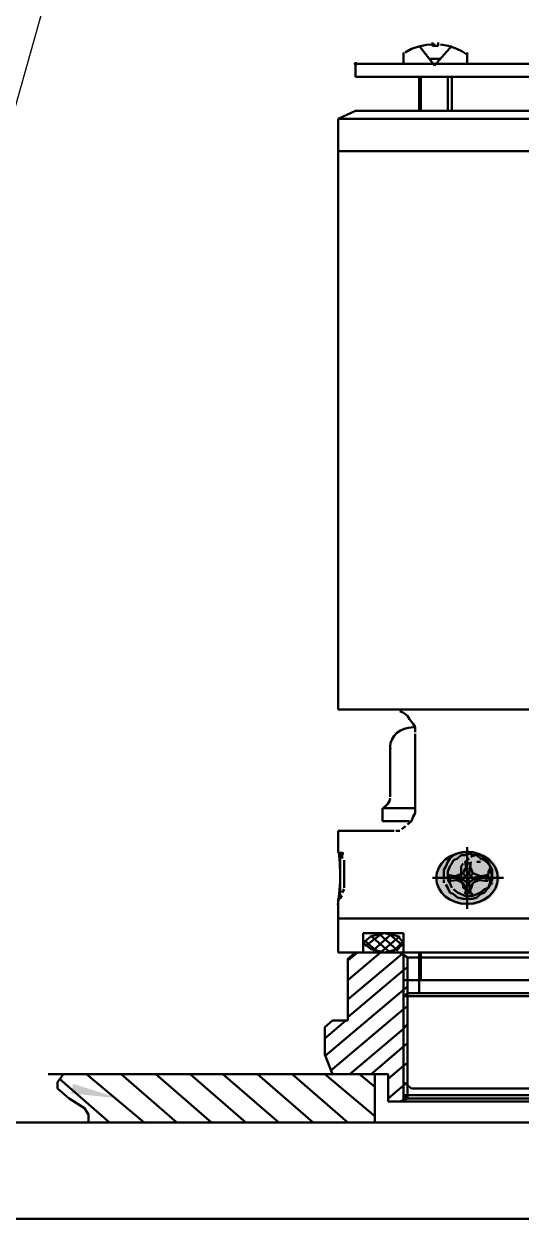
# Model space of a CAD drawing. Header units: millimetres. Extents: x 8981 to 59433, y 5244 to 14154.
# Drawn here: x 12176.3 to 12238.2, y 12409.3 to 12559.9 of the extents above; entities that cross this region are included whole.
import ezdxf

# ---------------------------------------------------------------- set-up
doc = ezdxf.new("R2010")
doc.units = ezdxf.units.MM
doc.layers.add('1实线层', color=7, linetype='Continuous', lineweight=30)
doc.layers.add('铁心', color=3, linetype='Continuous', lineweight=0)
doc.layers.add('4标注层', color=3, linetype='Continuous')
doc.layers.add('6细线层', color=4, linetype='Continuous')
doc.styles.get("Standard").update_dxf_attribs({"font": 'gbenor.shx', "bigfont": 'gbcbig.shx'})
doc.dimstyles.new('1-20英寸竖', dxfattribs={"dimscale": 20, "dimtxt": 3.5, "dimasz": 2.5, "dimexe": 1.5, "dimexo": 1, "dimgap": 0.5, "dimtad": 1, "dimdec": 0, "dimrnd": 1e-09, "dimzin": 12, "dimdsep": 46, "dimtxsty": 'Standard', "dimsah": 1, "dimcen": 0.09, "dimclrt": 1, "dimadec": 0, "dimazin": 3, "dimtfac": 1, "dimtdec": 0, "dimtofl": 0, "dimtmove": 0, "dimatfit": 3, "dimfxl": 0, "dimfrac": 2, "dimtolj": 1, "dimtzin": 12, "dimarcsym": 0})

# ---------------------------------------------------------------- blocks, each defined once
blk = doc.blocks.new('G$CAF17C028')
at = {"layer": '1实线层', "transparency": 33554559}
h = blk.add_hatch(color=7, dxfattribs=at)
edge = h.paths.add_edge_path(flags=16)
edge.add_arc((-29.96, 132.09), 0.24, 0, 360)
for points in [[(-24.71, 51.56), (-24.67, 51.56), (-24.67, 51.53), (-24.71, 51.53)], [(-22.55, 48.73), (-22.51, 48.73), (-22.51, 48.7), (-22.55, 48.7)], [(-24.95, 36.4), (-24.91, 36.4), (-24.91, 36.37), (-24.95, 36.37)], [(-24.23, 36.6), (-24.19, 36.6), (-24.19, 36.57), (-24.23, 36.57)], [(-23.51, 37.21), (-23.47, 37.21), (-23.47, 37.18), (-23.51, 37.18)], [(-23.03, 37.62), (-22.99, 37.62), (-22.99, 37.58), (-23.03, 37.58)], [(-31.9, 33.37), (-31.86, 33.37), (-31.86, 33.34), (-31.9, 33.34)], [(-31.66, 33.57), (-31.62, 33.57), (-31.62, 33.54), (-31.66, 33.54)], [(-31.66, 33.37), (-31.62, 33.37), (-31.62, 33.34), (-31.66, 33.34)], [(-15.12, 33.37), (-15.08, 33.37), (-15.08, 33.34), (-15.12, 33.34)], [(-15.12, 33.37), (-15.08, 33.37), (-15.08, 33.34), (-15.12, 33.34)], [(-31.66, 32.97), (-31.62, 32.97), (-31.62, 32.93), (-31.66, 32.93)], [(-16.56, 32.36), (-16.52, 32.36), (-16.52, 32.33), (-16.56, 32.33)], [(-15.84, 32.97), (-15.8, 32.97), (-15.8, 32.93), (-15.84, 32.93)], [(-15.6, 32.16), (-15.56, 32.16), (-15.56, 32.12), (-15.6, 32.12)], [(-15.6, 31.96), (-15.56, 31.96), (-15.56, 31.92), (-15.6, 31.92)], [(-15.36, 32.16), (-15.32, 32.16), (-15.32, 32.12), (-15.36, 32.12)], [(-15.12, 32.36), (-15.08, 32.36), (-15.08, 32.33), (-15.12, 32.33)], [(-14.4, 32.56), (-14.37, 32.56), (-14.37, 32.53), (-14.4, 32.53)], [(-14.16, 32.56), (-14.13, 32.56), (-14.13, 32.53), (-14.16, 32.53)], [(-13.92, 32.56), (-13.89, 32.56), (-13.89, 32.53), (-13.92, 32.53)], [(-13.68, 32.56), (-13.65, 32.56), (-13.65, 32.53), (-13.68, 32.53)], [(-31.9, 30.34), (-31.86, 30.34), (-31.86, 30.3), (-31.9, 30.3)], [(-18.95, 30.34), (-18.92, 30.34), (-18.92, 30.3), (-18.95, 30.3)], [(-16.56, 30.34), (-16.52, 30.34), (-16.52, 30.3), (-16.56, 30.3)], [(-16.32, 30.14), (-16.28, 30.14), (-16.28, 30.1), (-16.32, 30.1)], [(-16.08, 31.15), (-16.04, 31.15), (-16.04, 31.11), (-16.08, 31.11)], [(-16.08, 30.94), (-16.04, 30.94), (-16.04, 30.91), (-16.08, 30.91)], [(-16.08, 30.54), (-16.04, 30.54), (-16.04, 30.51), (-16.08, 30.51)], [(-15.84, 31.35), (-15.8, 31.35), (-15.8, 31.32), (-15.84, 31.32)], [(-15.6, 30.14), (-15.56, 30.14), (-15.56, 30.1), (-15.6, 30.1)], [(-15.36, 30.54), (-15.32, 30.54), (-15.32, 30.51), (-15.36, 30.51)], [(-31.9, 29.73), (-31.86, 29.73), (-31.86, 29.7), (-31.9, 29.7)], [(-31.66, 28.72), (-31.62, 28.72), (-31.62, 28.69), (-31.66, 28.69)], [(-31.42, 29.33), (-31.38, 29.33), (-31.38, 29.29), (-31.42, 29.29)], [(-18.71, 29.73), (-18.68, 29.73), (-18.68, 29.7), (-18.71, 29.7)], [(-17.99, 29.33), (-17.96, 29.33), (-17.96, 29.29), (-17.99, 29.29)], [(-15.84, 29.93), (-15.8, 29.93), (-15.8, 29.9), (-15.84, 29.9)], [(-15.84, 29.93), (-15.8, 29.93), (-15.8, 29.9), (-15.84, 29.9)], [(-15.6, 29.73), (-15.56, 29.73), (-15.56, 29.7), (-15.6, 29.7)], [(-15.36, 29.53), (-15.32, 29.53), (-15.32, 29.5), (-15.36, 29.5)], [(-15.12, 29.33), (-15.08, 29.33), (-15.08, 29.29), (-15.12, 29.29)], [(-14.88, 29.33), (-14.84, 29.33), (-14.84, 29.29), (-14.88, 29.29)], [(-14.64, 29.33), (-14.61, 29.33), (-14.61, 29.29), (-14.64, 29.29)], [(-14.4, 29.12), (-14.37, 29.12), (-14.37, 29.09), (-14.4, 29.09)], [(-14.16, 29.12), (-14.13, 29.12), (-14.13, 29.09), (-14.16, 29.09)], [(-13.92, 29.33), (-13.89, 29.33), (-13.89, 29.29), (-13.92, 29.29)], [(-13.92, 29.33), (-13.89, 29.33), (-13.89, 29.29), (-13.92, 29.29)], [(-13.68, 29.33), (-13.65, 29.33), (-13.65, 29.29), (-13.68, 29.29)], [(-32.14, 28.11), (-32.1, 28.11), (-32.1, 28.08), (-32.14, 28.08)], [(-32.14, 28.11), (-32.1, 28.11), (-32.1, 28.08), (-32.14, 28.08)], [(-32.14, 28.11), (-32.1, 28.11), (-32.1, 28.08), (-32.14, 28.08)], [(-31.66, 28.52), (-31.62, 28.52), (-31.62, 28.49), (-31.66, 28.49)], [(-31.66, 28.32), (-31.62, 28.32), (-31.62, 28.28), (-31.66, 28.28)], [(-31.66, 28.32), (-31.62, 28.32), (-31.62, 28.28), (-31.66, 28.28)], [(-31.66, 28.32), (-31.62, 28.32), (-31.62, 28.28), (-31.66, 28.28)], [(-15.36, 28.52), (-15.32, 28.52), (-15.32, 28.49), (-15.36, 28.49)], [(-15.12, 28.32), (-15.08, 28.32), (-15.08, 28.28), (-15.12, 28.28)]]:
    blk.add_hatch(color=7, dxfattribs=at).paths.add_polyline_path(points, flags=16)
h = blk.add_hatch(color=7, dxfattribs=at)
edge = h.paths.add_edge_path(flags=16)
edge.add_arc((-31.88, 33.56), 0.24, 0, 360)
h = blk.add_hatch(color=7, dxfattribs=at)
edge = h.paths.add_edge_path(flags=16)
edge.add_arc((-31.64, 33.56), 0.24, 0, 360)
h = blk.add_hatch(color=7, dxfattribs=at)
edge = h.paths.add_edge_path(flags=16)
edge.add_arc((-31.64, 33.56), 0.24, 0, 360)
at = {"layer": '1实线层', "true_color": 0xffffff, "transparency": 33554559}
h = blk.add_hatch(color=7, dxfattribs=at)
edge = h.paths.add_edge_path(flags=16)
edge.add_ellipse((-15.94, 30.52), major_axis=(3.96, 0), ratio=0.868843, start_angle=0, end_angle=360)
at = {"layer": '1实线层', "transparency": 33554559}
h = blk.add_hatch(color=7, dxfattribs=at)
edge = h.paths.add_edge_path(flags=16)
edge.add_arc((-31.88, 28.1), 0.24, 0, 360)
h = blk.add_hatch(color=7, dxfattribs=at)
edge = h.paths.add_edge_path(flags=16)
edge.add_arc((-31.88, 28.1), 0.24, 0, 360)
h = blk.add_hatch(color=7, dxfattribs=at)
edge = h.paths.add_edge_path(flags=16)
edge.add_arc((-31.88, 28.1), 0.24, 0, 360)
at = {"layer": '1实线层'}
for p, q in [((-22.05, 134.31), (-20.14, 131.89)), ((-20.37, 134.72), (-20.37, 134.31)), ((-19.66, 134.31), (-20.37, 134.31)), ((-17.98, 134.31), (-20.14, 131.89)), ((-19.66, 134.72), (-19.66, 134.31)), ((-23.97, 133.5), (-23.97, 132.09)), ((-19.42, 132.69), (-20.61, 132.69)), ((-16.06, 133.5), (-16.06, 132.09)), ((-29.96, 130.47), (-29.96, 132.09)), ((-29.96, 132.09), (29.96, 132.09)), ((-23.97, 132.09), (-16.06, 132.09)), ((29.96, 130.47), (-29.96, 130.47)), ((-22.05, 130.47), (-22.05, 126.23)), ((-21.81, 130.47), (-21.81, 126.23)), ((-18.46, 130.47), (-18.46, 126.23)), ((-17.98, 130.47), (-17.98, 126.23)), ((-29.96, 126.23), (-32.12, 125.22)), ((-29.96, 126.23), (-32.12, 125.22)), ((-32.12, 125.22), (-32.12, 121.17)), ((22.05, 125.22), (-32.12, 125.22)), ((-32.12, 125.22), (-32.12, 121.17)), ((-29.96, 126.23), (15.34, 126.23)), ((-27.57, 126.23), (-29.96, 126.23)), ((-10.07, 126.23), (-27.57, 126.23)), ((-10.07, 126.23), (-6.47, 126.23)), ((-32.12, 121.17), (-32.12, 51.55)), ((-32.12, 121.17), (9.83, 121.17)), ((-32.12, 121.17), (-32.12, 51.55)), ((-25.17, 51.55), (-32.12, 51.55)), ((-25.89, 51.55), (2.4, 51.55)), ((-25.17, 51.55), (-24.69, 51.55)), ((-24.45, 51.34), (-23.97, 51.14)), ((-23.97, 51.14), (-23.49, 50.74)), ((-23.49, 50.74), (-23.25, 50.33)), ((-23.25, 50.33), (-22.77, 49.73)), ((-22.77, 49.73), (-22.53, 49.32)), ((-22.53, 49.32), (-22.53, 48.72)), ((-22.53, 48.51), (-22.53, 48.11)), ((-25.65, 46.9), (-25.65, 40.63)), ((-22.53, 48.11), (-22.53, 39.62)), ((-26.61, 39.22), (-26.61, 37.6)), ((-26.61, 39.22), (-22.53, 39.22)), ((-22.53, 39.62), (-22.53, 39.22)), ((-22.53, 39.22), (-22.53, 38.61)), ((-22.77, 38.2), (-23.01, 37.6)), ((-22.53, 38.61), (-22.77, 38.2)), ((-32.12, 36.39), (-32.12, 34.36)), ((-25.17, 36.39), (-32.12, 36.39)), ((-32.12, 36.39), (-32.12, 33.76)), ((-26.61, 37.6), (-26.13, 37.6)), ((-23.25, 37.6), (-26.61, 37.6)), ((-24.45, 36.39), (-24.93, 36.39)), ((-23.73, 36.99), (-24.21, 36.59)), ((-23.01, 37.6), (-23.49, 37.19)), ((-31.88, 33.56), (-32.12, 33.76)), ((-31.64, 33.56), (-31.88, 33.56)), ((-31.88, 33.35), (-31.88, 32.95)), ((-31.64, 33.35), (-31.64, 32.95)), ((-17.74, 33.35), (-18.22, 32.95)), ((-17.26, 33.56), (-17.74, 33.35)), ((-16.54, 33.76), (-17.26, 33.56)), ((-16.78, 33.35), (-17.26, 32.95)), ((-16.3, 33.35), (-16.78, 33.35)), ((-16.54, 33.76), (-16.06, 33.76)), ((-15.82, 33.56), (-16.3, 33.35)), ((-16.06, 33.76), (-15.34, 33.76)), ((-15.82, 33.56), (-15.34, 33.35)), ((-15.1, 33.35), (-15.58, 33.15)), ((-15.34, 33.76), (-14.86, 33.56)), ((-14.86, 33.35), (-15.34, 33.35)), ((-14.86, 33.56), (-14.38, 33.35)), ((-14.86, 33.35), (-14.38, 32.95)), ((-14.38, 33.35), (-13.9, 32.95)), ((-31.88, 32.95), (-31.88, 32.54)), ((-31.88, 32.54), (-31.88, 31.94)), ((-31.88, 31.94), (-31.88, 31.53)), ((-31.4, 32.75), (-31.4, 32.34)), ((-31.4, 32.34), (-31.4, 31.94)), ((-31.4, 31.94), (-31.4, 31.33)), ((-18.7, 31.94), (-18.94, 31.53)), ((-18.46, 32.54), (-18.7, 31.94)), ((-18.22, 32.95), (-18.46, 32.54)), ((-18.22, 31.94), (-18.46, 31.33)), ((-17.98, 32.34), (-18.22, 31.94)), ((-17.74, 32.75), (-17.98, 32.34)), ((-17.26, 32.95), (-17.74, 32.75)), ((-16.54, 32.34), (-16.78, 31.94)), ((-16.78, 31.94), (-16.78, 31.53)), ((-16.3, 31.74), (-16.54, 31.13)), ((-15.82, 32.95), (-16.3, 32.54)), ((-16.3, 32.54), (-16.06, 30.93)), ((-16.3, 32.34), (-15.58, 32.34)), ((-15.58, 32.54), (-15.82, 30.93)), ((-15.58, 31.94), (-15.82, 31.53)), ((-15.58, 31.74), (-15.34, 31.13)), ((-14.86, 32.54), (-14.38, 32.54)), ((-14.38, 32.95), (-13.9, 32.75)), ((-13.9, 32.95), (-13.42, 32.54)), ((-13.9, 32.75), (-13.42, 32.34)), ((-13.42, 32.54), (-13.18, 31.94)), ((-13.42, 32.34), (-13.18, 31.94)), ((-13.18, 31.94), (-12.94, 31.53)), ((-13.18, 31.94), (-13.18, 31.33)), ((-31.88, 31.53), (-31.88, 30.93)), ((-31.88, 30.93), (-31.88, 30.52)), ((-31.88, 30.32), (-31.88, 29.92)), ((-31.4, 31.33), (-31.4, 30.93)), ((-31.4, 30.93), (-31.4, 30.32)), ((-31.4, 30.32), (-31.4, 29.92)), ((-18.94, 31.53), (-18.94, 30.93)), ((-18.94, 30.93), (-18.94, 30.52)), ((-18.94, 30.32), (-18.94, 29.92)), ((-18.46, 31.33), (-18.46, 30.93)), ((-18.46, 30.93), (-18.46, 30.32)), ((-18.46, 30.93), (-16.54, 30.52)), ((-18.46, 30.32), (-18.22, 29.92)), ((-16.54, 30.32), (-18.46, 30.12)), ((-18.22, 30.93), (-18.22, 30.12)), ((-16.54, 31.13), (-17.5, 30.73)), ((-17.5, 30.32), (-16.54, 29.92)), ((-16.78, 31.53), (-16.78, 30.93)), ((-16.78, 30.93), (-16.78, 30.52)), ((-16.78, 30.52), (-16.78, 30.12)), ((-16.78, 30.12), (-16.54, 29.71)), ((-16.54, 31.13), (-16.3, 30.73)), ((-16.06, 30.93), (-16.54, 30.52)), ((-16.54, 30.32), (-16.06, 29.92)), ((-16.06, 31.13), (-16.06, 30.73)), ((-16.06, 30.52), (-15.82, 30.12)), ((-15.82, 30.93), (-15.34, 30.52)), ((-15.34, 30.32), (-15.82, 29.92)), ((-15.34, 31.13), (-15.58, 30.73)), ((-15.34, 31.13), (-14.38, 30.73)), ((-13.42, 30.93), (-15.34, 30.52)), ((-14.38, 30.32), (-15.34, 29.92)), ((-15.34, 30.32), (-13.42, 30.12)), ((-13.66, 30.93), (-13.66, 30.12)), ((-13.18, 31.33), (-12.94, 30.93)), ((-12.94, 30.93), (-13.18, 30.32)), ((-12.94, 30.32), (-13.18, 29.71)), ((-13.18, 30.32), (-13.18, 29.92)), ((-12.94, 31.53), (-12.94, 30.93)), ((-12.94, 30.93), (-12.94, 30.32)), ((-31.88, 29.71), (-31.88, 29.31)), ((-31.88, 29.31), (-31.88, 28.7)), ((-31.88, 28.7), (-31.88, 28.3)), ((-31.4, 29.11), (-31.64, 28.7)), ((-31.4, 29.92), (-31.4, 29.31)), ((-18.7, 29.71), (-18.46, 29.31)), ((-18.46, 29.31), (-18.22, 28.7)), ((-18.22, 29.92), (-17.98, 29.31)), ((-18.22, 28.7), (-17.74, 28.5)), ((-17.74, 29.11), (-17.26, 28.7)), ((-17.26, 28.7), (-16.78, 28.5)), ((-16.54, 29.92), (-16.3, 29.11)), ((-16.54, 29.71), (-16.54, 29.31)), ((-16.54, 29.31), (-16.06, 29.11)), ((-16.06, 29.92), (-16.3, 28.5)), ((-15.58, 28.7), (-16.3, 28.7)), ((-16.06, 29.11), (-15.82, 28.7)), ((-15.82, 29.92), (-15.58, 28.5)), ((-15.82, 28.7), (-15.34, 28.5)), ((-15.34, 29.92), (-15.58, 29.11)), ((-14.38, 28.7), (-14.86, 28.5)), ((-13.9, 29.11), (-14.38, 28.7)), ((-13.9, 28.7), (-14.38, 28.5)), ((-13.42, 29.31), (-13.9, 28.7)), ((-13.42, 29.31), (-13.9, 29.11)), ((-13.18, 29.92), (-13.42, 29.31)), ((-13.18, 29.71), (-13.42, 29.31)), ((-32.12, 27.9), (-31.88, 28.1)), ((-32.12, 27.9), (-32.12, 25.47)), ((-32.12, 27.29), (-32.12, 25.47)), ((-31.88, 28.1), (-31.64, 28.3)), ((-17.74, 28.5), (-17.26, 28.1)), ((-17.26, 28.1), (-16.54, 27.9)), ((-16.78, 28.5), (-16.3, 28.3)), ((-16.06, 27.9), (-16.54, 27.9)), ((-16.3, 28.3), (-15.82, 28.3)), ((-15.34, 27.9), (-16.06, 27.9)), ((-15.82, 28.3), (-15.34, 28.3)), ((-14.86, 28.5), (-15.34, 28.3)), ((-14.86, 28.1), (-15.34, 27.9)), ((-14.38, 28.5), (-14.86, 28.1)), ((-32.12, 25.47), (-32.12, 21.22)), ((-32.12, 25.47), (0, 25.47)), ((31.88, 25.47), (-32.12, 25.47)), ((-29, 23.65), (-23.97, 23.65)), ((-29, 23.65), (-29, 21.22)), ((-28.04, 23.25), (-29, 22.44)), ((-26.61, 23.65), (-28.76, 22.03)), ((-28.76, 22.64), (-27.09, 21.22)), ((-26.37, 23.65), (-28.04, 23.25)), ((-28.04, 23.25), (-25.65, 21.22)), ((-25.41, 23.65), (-27.81, 21.43)), ((-27.09, 23.65), (-24.69, 21.43)), ((-24.45, 23.25), (-26.85, 21.22)), ((-26.37, 23.65), (-24.69, 23.25)), ((-25.89, 23.65), (-23.97, 22.03)), ((-23.97, 22.64), (-25.41, 21.22)), ((-24.69, 23.25), (-23.97, 22.44)), ((-23.97, 23.65), (-23.97, 21.22)), ((31.88, 21.22), (-32.12, 21.22)), ((-32.12, 21.22), (-29, 21.22)), ((-30.92, 21.22), (-21.81, 21.22)), ((-29.96, 21.22), (-30.92, 20.42)), ((-26.85, 21.22), (-30.92, 17.79)), ((-29.72, 21.22), (-30.92, 20.21)), ((-29.96, 21.22), (29.96, 21.22)), ((-29, 22.44), (-28.04, 21.63)), ((-28.04, 21.63), (-26.37, 21.22)), ((-24.69, 21.63), (-26.37, 21.22)), ((-23.97, 22.44), (-24.69, 21.63)), ((-24.45, 21.22), (-23.49, 20.62)), ((-23.97, 21.22), (-21.81, 21.22)), ((-22.05, 21.22), (-22.05, 16.17)), ((-21.81, 21.22), (-21.81, 17.79)), ((-21.81, 21.22), (22.05, 21.22)), ((-24.21, 21.02), (-30.92, 15.36)), ((-30.92, 20.42), (-30.92, 12.74)), ((-23.97, 20.82), (-23.97, 2.83)), ((0, 20.62), (-23.49, 20.62)), ((-23.49, 20.62), (-23.49, 3.03)), ((-23.97, 19), (-30.92, 13.14)), ((-23.49, 19.41), (-23.97, 19)), ((-23.97, 16.58), (-33.8, 8.29)), ((-23.97, 17.79), (-23.97, 5.05)), ((-23.97, 17.79), (-21.81, 17.79)), ((-23.49, 16.98), (-23.97, 16.58)), ((-21.81, 17.79), (22.05, 17.79)), ((-23.49, 16.17), (-23.97, 15.77)), ((-23.97, 15.77), (-23.97, 3.44)), ((23.97, 15.77), (-23.97, 15.77)), ((-23.49, 16.17), (23.49, 16.17)), ((-23.97, 14.15), (-33.08, 6.47)), ((-23.49, 14.55), (-23.97, 14.15)), ((-32.84, 12.74), (-33.8, 11.93)), ((-31.16, 12.74), (-33.8, 10.51)), ((-32.84, 12.74), (-30.92, 12.74)), ((-23.49, 12.33), (-23.97, 11.72)), ((-33.8, 11.93), (-33.8, 8.49)), ((-23.97, 11.72), (-30.68, 6.06)), ((-23.97, 9.5), (-28.04, 6.06)), ((-23.49, 9.9), (-23.97, 9.5)), ((-33.8, 8.49), (-32.84, 6.06)), ((-32.84, 6.06), (-68.31, 6.06)), ((-66.4, 6.06), (-67.12, 5.05)), ((-32.84, 6.06), (-66.4, 6.06)), ((-63.52, 6.06), (-56.33, 0)), ((-59.21, 6.06), (-52.25, 0)), ((-54.89, 6.06), (-47.94, 0)), ((-32.84, 6.06), (-53.69, 6.06)), ((-50.58, 6.06), (-43.63, 0)), ((-46.5, 6.06), (-39.55, 0)), ((-32.84, 6.06), (-43.39, 6.06)), ((-42.19, 6.06), (-35.24, 0)), ((-37.87, 6.06), (-30.92, 0)), ((-33.8, 6.06), (-27.57, 0.81)), ((-25.89, 6.06), (-32.84, 6.06)), ((-29.48, 6.06), (-27.57, 4.45)), ((-27.57, 6.06), (-27.57, 0)), ((-23.97, 7.08), (-25.89, 5.46)), ((-25.89, 6.06), (-25.89, 2.63)), ((-23.49, 7.48), (-23.97, 7.08)), ((-67.12, 5.05), (-67.12, 4.24)), ((-66.88, 5.46), (-60.64, 0)), ((-23.97, 4.65), (-25.89, 3.03)), ((-23.97, 5.05), (-23.01, 4.24)), ((-23.49, 5.05), (-23.97, 4.65)), ((-67.12, 4.24), (-65.68, 3.03)), ((-65.68, 3.03), (-63.76, 1.82)), ((-23.49, 3.03), (-24.45, 2.63)), ((-23.97, 3.44), (-23.49, 3.03)), ((-23.97, 3.44), (-11.99, 3.44)), ((-11.75, 3.03), (-23.49, 3.03)), ((-1.92, 3.03), (-23.49, 3.03)), ((-3.84, 4.24), (-23.01, 4.24)), ((-11.99, 3.44), (-1.92, 3.44)), ((-1.92, 3.03), (-11.75, 3.03)), ((-63.76, 1.82), (-63.28, 1.01)), ((-25.89, 2.63), (-1.92, 2.63)), ((-63.28, 1.01), (-63.28, 0)), ((63.28, 0), (-63.28, 0))]:
    blk.add_line(p, q, dxfattribs=at)
at = {"layer": '1实线层', "color": 1, "true_color": 0xff0000}
for p, q in [((-16.06, 34.36), (-16.06, 26.68)), ((-20.37, 30.52), (-11.51, 30.52))]:
    blk.add_line(p, q, dxfattribs=at)
at = {"layer": '1实线层'}
for points in [[(-20.03, 134.51), (-20.14, 134.51), (-21.14, 134.45), (-22.09, 134.25), (-22.98, 133.93), (-23.8, 133.51)], [(-15.96, 133.16), (-16.71, 133.65), (-17.53, 134.03), (-18.42, 134.31), (-19.37, 134.48)], [(-22.47, 49.31), (-22.77, 49.32), (-23.35, 49.27), (-23.89, 49.13), (-24.38, 48.91), (-24.81, 48.61), (-25.16, 48.25), (-25.42, 47.84), (-25.59, 47.39), (-25.65, 46.9), (-25.63, 46.64)], [(-26.52, 39.27), (-26.2, 39.5), (-25.94, 39.78), (-25.75, 40.1), (-25.66, 40.46)], [(-32.19, 27.18), (-32.05, 28.11), (-31.96, 29.04), (-31.9, 29.98), (-31.88, 30.93), (-31.92, 32.35), (-32.05, 33.75)], [(-13.24, 31.67), (-13.38, 31.31), (-13.42, 30.93), (-13.39, 30.59), (-13.28, 30.28), (-13.12, 29.99), (-12.89, 29.73)]]:
    blk.add_lwpolyline(points, dxfattribs=at)
blk.add_ellipse((-16.06, 30.52), major_axis=(3.84, 0), ratio=0.843263, dxfattribs=at)
at = {"layer": '1实线层', "transparency": 33554559}
blk.add_solid([(-59.45, 3.03), (-65.44, 3.64), (-65.2, 4.85)], dxfattribs=at)
blk = doc.blocks.new('*D86')
at = {"layer": '4标注层', "color": 0, "lineweight": -2, "ltscale": 2, "transparency": 16777216}
for p, q in [((12287.22, 12567.55), (13147.04, 12567.55)), ((13117.04, 12517.55), (13117.04, 10517.84)), ((12061.07, 10467.84), (13147.04, 10467.84))]:
    blk.add_line(p, q, dxfattribs=at)
at = {"layer": '4标注层', "color": 0, "ltscale": 2, "transparency": 16777216}
for points in [[(13108.7, 12517.55), (13125.37, 12517.55), (13117.04, 12567.55)], [(13108.7, 10517.84), (13125.37, 10517.84), (13117.04, 10467.84)]]:
    blk.add_solid(points, dxfattribs=at)
at = {"layer": 'Defpoints', "color": 0, "ltscale": 2, "transparency": 16777216}
for p in [(12267.22, 12567.55), (12041.07, 10467.84), (13117.04, 10467.84)]:
    blk.add_point(p, dxfattribs=at)
at = {"layer": '4标注层', "color": 1, "ltscale": 2, "transparency": 16777216, "char_height": 70, "attachment_point": 5, "rotation": 90}
for s, insert in [('\\A1;[82.7"]', (13163.5, 11517.7)), ('\\A1;2100', (13072.04, 11517.7))]:
    blk.add_mtext(s, dxfattribs=dict(at, insert=insert))

msp = doc.modelspace()

# ---------------------------------------------------------------- linework, layer by layer
at = {"layer": '1实线层'}
msp.add_lwpolyline([(10772.567, 12410.838), (12427.567, 12410.838), (12427.567, 12422.838), (10772.567, 12422.838)], close=True, dxfattribs=at)
at = {"layer": '铁心'}
msp.add_line((12110.927, 12321.277, -849.998), (12232.997, 12755.017), dxfattribs=at)

# ---------------------------------------------------------------- block references
at = {"layer": '6细线层', "color": 0}
msp.add_blockref('G$CAF17C028', (12247.567, 12422.838), dxfattribs=at)

# ---------------------------------------------------------------- dimensions: what is measured, and where the dimension line sits
at = {"layer": '4标注层', "ltscale": 2}
dim = msp.add_linear_dim(base=(13117.038, 10467.838), p1=(12267.223, 12567.554), p2=(12041.067, 10467.838), angle=90, dimstyle='1-20英寸竖', override={"dimpost": '\\X', "dimtxsty": 'Standard'}, dxfattribs=at)
dim.commit()
dim.dimension.update_dxf_attribs({"geometry": '*D86', "text_midpoint": (13117.038, 11517.696)})

doc.saveas('drawing.dxf')
